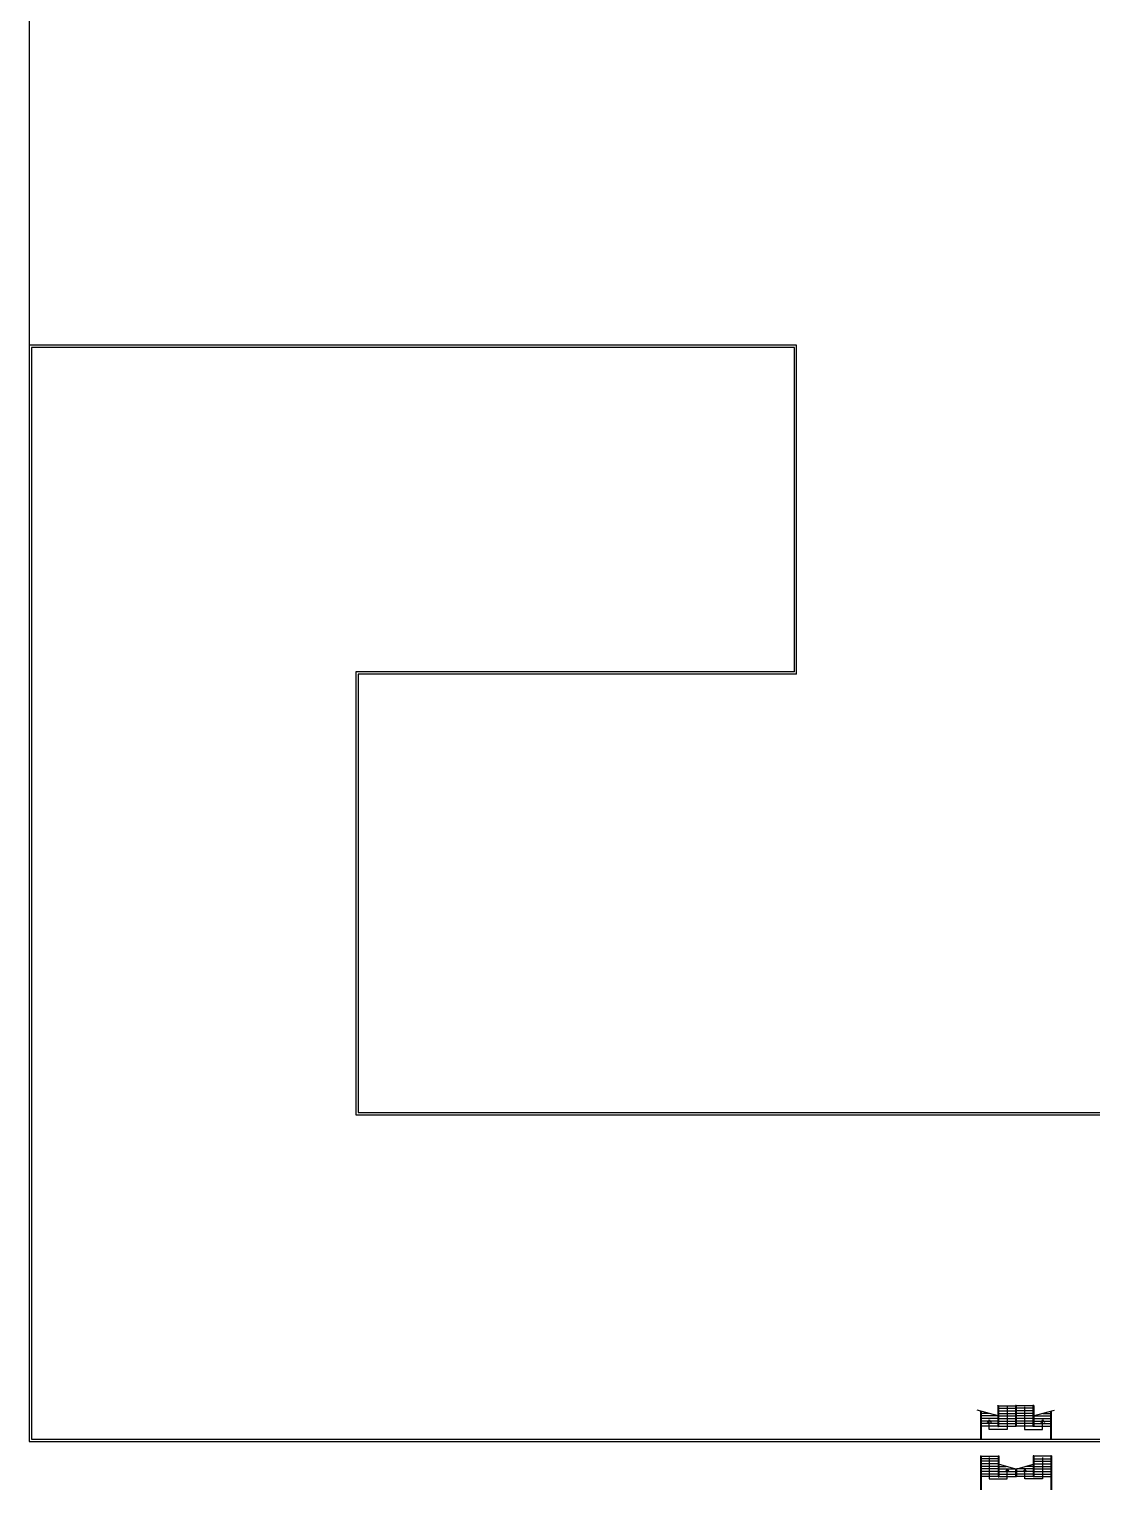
# Model space of a CAD drawing. Header units: millimetres. Extents: x -2897 to 26161, y -264 to 16800.
# Drawn here: x 0 to 5816, y -264 to 7730 of the extents above; entities that cross this region are included whole.
import ezdxf

# ---------------------------------------------------------------- set-up
doc = ezdxf.new("R2010")
doc.units = ezdxf.units.MM
for name, color, linetype in [('Lot', 7, 'Continuous'), ('Stairs', 81, 'Continuous'), ('Walls', 1, 'Continuous')]:
    doc.layers.add(name, color=color, linetype=linetype)

msp = doc.modelspace()

# ---------------------------------------------------------------- linework, layer by layer
at = {"layer": 'Lot'}
msp.add_lwpolyline([(0, 0), (24000, 0), (24000, 16800), (0, 16800)], close=True, dxfattribs=at)
at = {"layer": 'Stairs'}
for p, q in [((5304, 140), (5188.2, 171.5)), ((5206, 166.6), (5206, 12)), ((5210, 165.5), (5210, 12)), ((5302, 196), (5302, 197)), ((5302, 197), (5306, 197)), ((5302, 196), (5302, 84)), ((5304, 196), (5304, 84)), ((5306, 197), (5306, 196)), ((5306, 196), (5306, 84)), ((5352, 189), (5352, 66)), ((5402, 197), (5398, 197)), ((5398, 197), (5398, 196)), ((5398, 196), (5398, 84)), ((5402, 196), (5402, 197)), ((5402, 196), (5402, 84)), ((5448, 189), (5448, 66)), ((5498, 197), (5494, 197)), ((5494, 197), (5494, 196)), ((5494, 196), (5494, 84)), ((5496, 196), (5496, 84)), ((5496, 140), (5611.8, 171.5)), ((5498, 197), (5498, 140)), ((5590, 165.5), (5590, 12)), ((5594, 166.6), (5594, 12)), ((5254, 117.9), (5243.6, 104.5)), ((5254, 66), (5254, 117.9)), ((5254, 117.9), (5264.4, 104.5)), ((5302, 84), (5302, 83)), ((5302, 84), (5306, 84)), ((5302, 83), (5306, 83)), ((5306, 83), (5306, 84)), ((5398, 83), (5398, 84)), ((5402, 83), (5398, 83)), ((5402, 84), (5402, 83)), ((5494, 83), (5494, 84)), ((5494, 84), (5498, 84)), ((5498, 83), (5494, 83)), ((5498, 140.5), (5498, 84)), ((5498, 84), (5498, 83)), ((5546, 117.9), (5535.6, 104.5)), ((5546, 66), (5546, 117.9)), ((5546, 117.9), (5556.4, 104.5)), ((5352, 66), (5254, 66)), ((5448, 66), (5546, 66)), ((5207.1, -79.2), (5207.1, -264.2)), ((5207.1, -79.2), (5211.1, -79.2)), ((5211.1, -79.2), (5211.1, -264.2)), ((5303.1, -80.2), (5303.1, -79.2)), ((5303.1, -79.2), (5307.1, -79.2)), ((5307.1, -79.2), (5307.1, -80.2)), ((5495.1, -79.2), (5495.1, -80.2)), ((5499.1, -79.2), (5495.1, -79.2)), ((5499.1, -79.2), (5499.1, -136.2)), ((5591.1, -79.2), (5591.1, -264.2)), ((5595.1, -79.2), (5591.1, -79.2)), ((5595.1, -79.2), (5595.1, -264.2)), ((5255.1, -88.2), (5255.1, -205.1)), ((5303.1, -80.2), (5303.1, -192.2)), ((5305.1, -80.2), (5305.1, -192.2)), ((5401.1, -150.7), (5305.1, -124.7)), ((5307.1, -80.2), (5307.1, -192.2)), ((5353.1, -153.2), (5342.6, -166.6)), ((5353.1, -205.1), (5353.1, -153.2)), ((5353.1, -153.2), (5363.5, -166.6)), ((5399.1, -150.2), (5399.1, -192.2)), ((5401.1, -150.7), (5497.1, -124.7)), ((5403.1, -150.2), (5403.1, -192.2)), ((5449.1, -153.2), (5438.6, -166.6)), ((5449.1, -205.1), (5449.1, -153.2)), ((5449.1, -153.2), (5459.5, -166.6)), ((5495.1, -80.2), (5495.1, -192.2)), ((5497.1, -80.2), (5497.1, -192.2)), ((5499.1, -135.6), (5499.1, -192.2)), ((5547.1, -88.2), (5547.1, -205.1)), ((5255.1, -205.1), (5353.1, -205.1)), ((5303.1, -192.2), (5303.1, -193.2)), ((5303.1, -192.2), (5307.1, -192.2)), ((5303.1, -193.2), (5307.1, -193.2)), ((5307.1, -193.2), (5307.1, -192.2)), ((5399.1, -193.2), (5399.1, -192.2)), ((5403.1, -193.2), (5399.1, -193.2)), ((5403.1, -192.2), (5403.1, -193.2)), ((5547.1, -205.1), (5449.1, -205.1)), ((5495.1, -193.2), (5495.1, -192.2)), ((5495.1, -192.2), (5499.1, -192.2)), ((5499.1, -193.2), (5495.1, -193.2)), ((5499.1, -192.2), (5499.1, -193.2))]:
    msp.add_line(p, q, dxfattribs=at)
for points in [[(5306, 196), (5398, 196)], [(5306, 182), (5398, 182)], [(5306, 168), (5398, 168)], [(5494, 196), (5402, 196)], [(5494, 182), (5402, 182)], [(5494, 168), (5402, 168)], [(5302, 84), (5206, 84)], [(5252.5, 154), (5210, 154)], [(5302, 140), (5210, 140)], [(5302, 126), (5210, 126)], [(5302, 112), (5210, 112)], [(5302, 98), (5210, 98)], [(5306, 154), (5398, 154)], [(5306, 140), (5398, 140)], [(5306, 126), (5398, 126)], [(5306, 112), (5398, 112)], [(5306, 98), (5398, 98)], [(5306, 84), (5398, 84)], [(5494, 154), (5402, 154)], [(5494, 140), (5402, 140)], [(5494, 126), (5402, 126)], [(5494, 112), (5402, 112)], [(5494, 98), (5402, 98)], [(5494, 84), (5402, 84)], [(5498, 140), (5590, 140)], [(5498, 126), (5590, 126)], [(5498, 112), (5590, 112)], [(5498, 98), (5590, 98)], [(5498, 84), (5594, 84)], [(5547.5, 154), (5590, 154)], [(5207.1, -80.2), (5307.1, -80.2)], [(5303.1, -94.2), (5211.1, -94.2)], [(5303.1, -108.2), (5211.1, -108.2)], [(5303.1, -122.2), (5211.1, -122.2)], [(5303.1, -136.2), (5211.1, -136.2)], [(5303.1, -150.2), (5211.1, -150.2)], [(5303.1, -80.2), (5307.1, -80.2)], [(5307.1, -136.2), (5347.5, -136.2)], [(5307.1, -150.2), (5399.1, -150.2)], [(5495.1, -150.2), (5403.1, -150.2)], [(5495.1, -136.2), (5454.6, -136.2)], [(5595.1, -80.2), (5495.1, -80.2)], [(5499.1, -94.2), (5591.1, -94.2)], [(5499.1, -108.2), (5591.1, -108.2)], [(5499.1, -122.2), (5591.1, -122.2)], [(5499.1, -136.2), (5591.1, -136.2)], [(5499.1, -150.2), (5591.1, -150.2)], [(5303.1, -192.2), (5207.1, -192.2)], [(5303.1, -164.2), (5211.1, -164.2)], [(5303.1, -178.2), (5211.1, -178.2)], [(5307.1, -164.2), (5399.1, -164.2)], [(5307.1, -178.2), (5399.1, -178.2)], [(5307.1, -192.2), (5399.1, -192.2)], [(5495.1, -164.2), (5403.1, -164.2)], [(5495.1, -178.2), (5403.1, -178.2)], [(5495.1, -192.2), (5403.1, -192.2)], [(5499.1, -164.2), (5591.1, -164.2)], [(5499.1, -178.2), (5591.1, -178.2)], [(5499.1, -192.2), (5595.1, -192.2)]]:
    msp.add_lwpolyline(points, dxfattribs=at)
at = {"layer": 'Walls'}
for p, q in [((4200, 4200), (4200, 6000)), ((4188, 4212), (4188, 5988))]:
    msp.add_line(p, q, dxfattribs=at)
for points in [[(4200, 6000), (0, 6000), (0, 0), (10800, 0), (10800, 6000), (6600, 6000)], [(4188, 5988), (12, 5988), (12, 12), (10788, 12), (10788, 5988), (8098, 5988)], [(4188, 4212), (1788, 4212), (1788, 1788), (9012, 1788), (9012, 4212), (8098, 4212)], [(4200, 4200), (1800, 4200), (1800, 1800), (9000, 1800), (9000, 4200), (6600, 4200)]]:
    msp.add_lwpolyline(points, dxfattribs=at)

doc.saveas('drawing.dxf')
